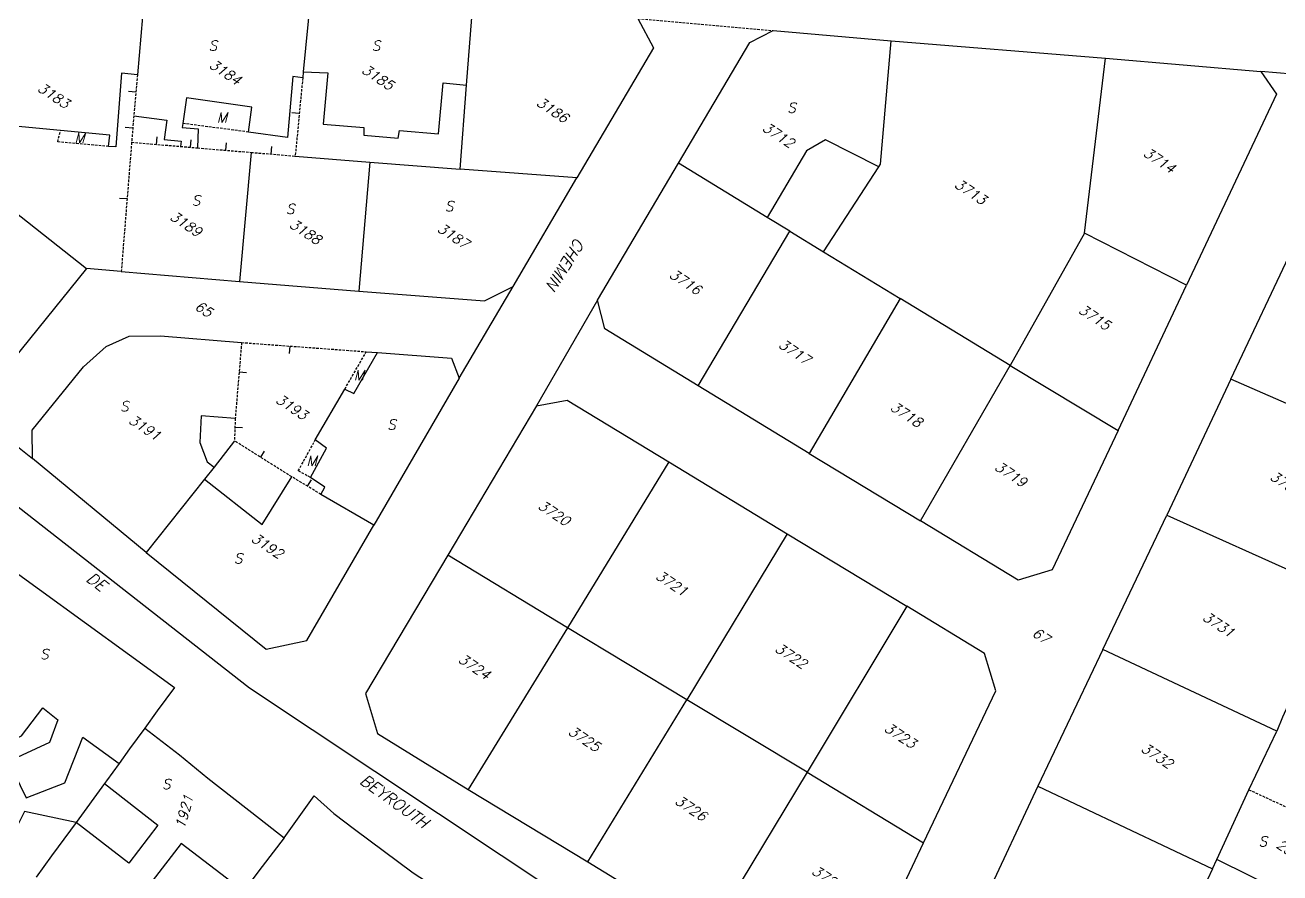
# Model space of a CAD drawing. Extents: x -334462 to -332769, y -29481 to -26664.
# Drawn here: x -333750.6 to -333625, y -28153.7 to -28068.9 of the extents above; entities that cross this region are included whole.
import ezdxf
from ezdxf.enums import TextEntityAlignment as Align

# ---------------------------------------------------------------- set-up
doc = ezdxf.new("R2010")
doc.units = 0
doc.header["$MEASUREMENT"] = 0
doc.linetypes.add('HIDDEN', pattern=[0.375, 0.25, -0.125])
for name, color, linetype in [('18', 7, 'CONTINUOUS'), ('DP$DIVIDING$LINE', 7, 'CONTINUOUS'), ('EASEMENT$BOUNDA$', 7, 'CONTINUOUS'), ('MAP$SHEET$BOUND$', 7, 'CONTINUOUS'), ('PARCEL$BOUNDARY', 7, 'CONTINUOUS'), ('PARCEL$NUMBER', 7, 'CONTINUOUS'), ('STREET$TEXT', 7, 'CONTINUOUS'), ('STRUC$$FOOTPRINT', 7, 'CONTINUOUS')]:
    doc.layers.add(name, color=color, linetype=linetype)
doc.styles.add('ITALICT', font='ITALICT', dxfattribs={"height": 0.2})

msp = doc.modelspace()

# ---------------------------------------------------------------- linework, layer by layer
at = {"layer": '18', "color": 1, "linetype": 'Continuous'}
for p, q in [((-333739.46, -28075.58), (-333740.21, -28075.51)), ((-333723.11, -28077.71), (-333723.86, -28077.64)), ((-333739.77, -28079.16), (-333740.52, -28079.1)), ((-333737.4, -28080.8), (-333737.34, -28080.05)), ((-333734.01, -28081.09), (-333733.94, -28080.34)), ((-333730.47, -28081.39), (-333730.41, -28080.64)), ((-333725.93, -28081.77), (-333725.87, -28081.02)), ((-333740.35, -28086.26), (-333741.09, -28086.2)), ((-333724.05, -28100.97), (-333724.11, -28101.72)), ((-333729.13, -28103.55), (-333728.38, -28103.61)), ((-333729.55, -28109.09), (-333728.8, -28109.12)), ((-333726.97, -28112.1), (-333726.6, -28111.49)), ((-333722.29, -28115), (-333721.9, -28114.35))]:
    msp.add_line(p, q, dxfattribs=at)
at = {"layer": 'DP$DIVIDING$LINE', "color": 30, "linetype": 'HIDDEN'}
msp.add_line((-333689.23, -28068.2), (-333675.69, -28069.42), dxfattribs=at)
at = {"layer": 'EASEMENT$BOUNDA$', "color": 3, "linetype": 'HIDDEN'}
for p, q in [((-333728.19, -28079.57), (-333734.76, -28078.7)), ((-333718.56, -28105.28), (-333716.41, -28101.54))]:
    msp.add_line(p, q, dxfattribs=at)
for points in [[(-333742.19, -28081.01), (-333747.29, -28080.55), (-333747.02, -28079.42)], [(-333721.99, -28114.12), (-333723.22, -28113.46), (-333721.51, -28110.37)]]:
    msp.add_lwpolyline(points, dxfattribs=at)
at = {"layer": 'MAP$SHEET$BOUND$', "color": 6, "linetype": 'Continuous'}
msp.add_lwpolyline([(-333818.59, -28064.36), (-333728.11, -28135.15), (-333671.47, -28172.8), (-333628.15, -28194.82)], dxfattribs=at)
at = {"layer": 'PARCEL$BOUNDARY', "color": 7, "linetype": 'Continuous'}
for p, q in [((-333738.48, -28064.14), (-333739.31, -28073.83)), ((-333721.94, -28065.52), (-333722.71, -28073.55)), ((-333706.38, -28074.89), (-333705.76, -28066.83)), ((-333675.69, -28069.42), (-333663.9, -28070.43)), ((-333663.9, -28070.43), (-333642.42, -28072.17)), ((-333644.54, -28089.67), (-333642.42, -28072.17)), ((-333642.42, -28072.17), (-333626.89, -28073.51)), ((-333722.71, -28073.55), (-333722.77, -28074.15)), ((-333616.54, -28074.36), (-333626.89, -28073.51)), ((-333707.03, -28083.27), (-333706.38, -28074.89)), ((-333727.93, -28081.6), (-333729.09, -28094.52)), ((-333723.52, -28081.97), (-333716.05, -28082.57)), ((-333716.05, -28082.57), (-333717.14, -28095.49)), ((-333716.05, -28082.57), (-333707.03, -28083.27)), ((-333693.26, -28096.39), (-333685.17, -28082.69)), ((-333676.3, -28088.11), (-333685.17, -28082.69)), ((-333670.66, -28091.56), (-333665.12, -28083.03)), ((-333695.34, -28084.16), (-333707.03, -28083.27)), ((-333701.72, -28095.03), (-333695.34, -28084.16)), ((-333674.04, -28089.49), (-333676.3, -28088.11)), ((-333683.21, -28104.96), (-333674.04, -28089.49)), ((-333674.04, -28089.49), (-333670.66, -28091.56)), ((-333644.54, -28089.67), (-333651.96, -28102.91)), ((-333634.33, -28094.87), (-333644.54, -28089.67)), ((-333670.66, -28091.56), (-333662.98, -28096.22)), ((-333629.88, -28104.3), (-333623.53, -28090.82)), ((-333744.4, -28093.21), (-333754.4, -28105.59)), ((-333740.93, -28093.53), (-333744.4, -28093.21)), ((-333740.93, -28093.53), (-333729.09, -28094.52)), ((-333729.09, -28094.52), (-333717.14, -28095.49)), ((-333707.1, -28104.19), (-333701.72, -28095.03)), ((-333641.18, -28109.42), (-333634.33, -28094.87)), ((-333693.26, -28096.39), (-333699.39, -28106.96)), ((-333662.98, -28096.22), (-333672.08, -28111.73)), ((-333651.96, -28102.91), (-333662.98, -28096.22)), ((-333716.41, -28101.54), (-333715.29, -28101.62)), ((-333660.95, -28118.47), (-333651.96, -28102.91)), ((-333651.96, -28102.91), (-333641.18, -28109.42)), ((-333707.1, -28104.19), (-333715.64, -28118.89)), ((-333629.88, -28104.3), (-333636.29, -28117.9)), ((-333612.57, -28111.89), (-333629.88, -28104.3)), ((-333672.08, -28111.73), (-333683.21, -28104.96)), ((-333757.4, -28106.15), (-333749.82, -28112.22)), ((-333699.39, -28106.96), (-333708.26, -28121.9)), ((-333729.6, -28110.47), (-333731.62, -28113.08)), ((-333672.08, -28111.73), (-333660.95, -28118.47)), ((-333738.43, -28121.61), (-333749.82, -28112.22)), ((-333731.62, -28113.08), (-333732.6, -28114.29)), ((-333686.12, -28112.55), (-333696.26, -28129.17)), ((-333686.12, -28112.55), (-333674.28, -28119.76)), ((-333732.6, -28114.29), (-333738.43, -28121.61)), ((-333715.64, -28118.89), (-333720.95, -28115.81)), ((-333642.71, -28131.34), (-333636.29, -28117.9)), ((-333636.29, -28117.9), (-333618.96, -28125.68)), ((-333674.28, -28119.76), (-333684.32, -28136.38)), ((-333674.28, -28119.76), (-333662.31, -28127)), ((-333696.26, -28129.17), (-333708.26, -28121.9)), ((-333662.31, -28127), (-333672.3, -28143.6)), ((-333696.26, -28129.17), (-333706.2, -28145.34)), ((-333684.32, -28136.38), (-333696.26, -28129.17)), ((-333642.71, -28131.34), (-333649.19, -28145)), ((-333625.29, -28139.51), (-333642.71, -28131.34)), ((-333694.23, -28152.58), (-333684.32, -28136.38)), ((-333672.3, -28143.6), (-333684.32, -28136.38)), ((-333628.08, -28145.38), (-333625.29, -28139.51)), ((-333672.3, -28143.6), (-333682.16, -28159.92)), ((-333672.3, -28143.6), (-333660.66, -28150.66)), ((-333742.59, -28144.74), (-333745.45, -28148.64)), ((-333706.2, -28145.34), (-333694.23, -28152.58)), ((-333649.19, -28145), (-333655.58, -28158.59)), ((-333649.19, -28145), (-333631.72, -28153.26)), ((-333631.31, -28152.35), (-333628.08, -28145.38)), ((-333694.23, -28152.58), (-333682.16, -28159.92)), ((-333631.72, -28153.26), (-333634.54, -28159.21)), ((-333631.72, -28153.26), (-333631.31, -28152.35)), ((-333624.69, -28155.6), (-333631.31, -28152.35))]:
    msp.add_line(p, q, dxfattribs=at)
at = {"layer": 'PARCEL$BOUNDARY', "color": 2, "linetype": 'HIDDEN'}
for p, q in [((-333739.31, -28073.83), (-333739.67, -28077.94)), ((-333722.77, -28074.15), (-333723.52, -28081.97)), ((-333739.67, -28077.94), (-333739.89, -28080.59)), ((-333739.89, -28080.59), (-333740.93, -28093.53)), ((-333739.89, -28080.59), (-333735, -28081)), ((-333735, -28081), (-333733.3, -28081.15)), ((-333733.3, -28081.15), (-333727.93, -28081.6)), ((-333727.93, -28081.6), (-333723.52, -28081.97)), ((-333728.89, -28100.62), (-333729.52, -28108.21)), ((-333728.89, -28100.62), (-333716.41, -28101.54)), ((-333729.52, -28108.21), (-333729.6, -28110.47)), ((-333723.87, -28114.04), (-333729.6, -28110.47)), ((-333720.95, -28115.81), (-333723.87, -28114.04)), ((-333615.91, -28150.98), (-333628.08, -28145.38))]:
    msp.add_line(p, q, dxfattribs=at)
at = {"layer": 'PARCEL$BOUNDARY', "color": 7, "linetype": 'Continuous'}
for points in [[(-333689.23, -28068.2), (-333687.68, -28071.15), (-333695.34, -28084.16)], [(-333685.17, -28082.69), (-333678.02, -28070.61), (-333675.69, -28069.42)], [(-333665.12, -28083.03), (-333664.96, -28082.79), (-333663.9, -28070.43)], [(-333626.89, -28073.51), (-333625.32, -28075.77), (-333634.33, -28094.87)], [(-333717.14, -28095.49), (-333704.59, -28096.46), (-333701.72, -28095.03)], [(-333683.21, -28104.96), (-333692.52, -28099.24), (-333693.26, -28096.39)], [(-333749.82, -28112.22), (-333749.83, -28109.4), (-333744.69, -28103.04), (-333742.45, -28101.03), (-333740.12, -28100), (-333737.01, -28099.95), (-333728.89, -28100.62)], [(-333715.29, -28101.62), (-333707.89, -28102.19), (-333707.1, -28104.19)], [(-333699.39, -28106.96), (-333696.3, -28106.39), (-333686.12, -28112.55)], [(-333641.18, -28109.42), (-333647.78, -28123.36), (-333651.19, -28124.41), (-333660.95, -28118.47)], [(-333738.43, -28121.61), (-333726.42, -28131.28), (-333722.36, -28130.43), (-333715.64, -28118.89)], [(-333754.01, -28121.8), (-333753.63, -28122.05), (-333735.6, -28135.12), (-333737.33, -28137.46), (-333738.56, -28139.2)], [(-333708.26, -28121.9), (-333716.47, -28135.73), (-333715.3, -28139.73), (-333706.2, -28145.34)], [(-333660.66, -28150.66), (-333653.41, -28135.46), (-333654.53, -28131.74), (-333662.31, -28127)], [(-333624.18, -28136.93), (-333624.72, -28138.1), (-333625.29, -28139.51)], [(-333738.56, -28139.2), (-333740.09, -28141.28), (-333741.14, -28142.72)], [(-333738.56, -28139.2), (-333735.11, -28141.88), (-333732.26, -28144.2), (-333727.11, -28148.24), (-333724.64, -28150.17)], [(-333741.14, -28142.72), (-333742.39, -28144.46), (-333742.59, -28144.74)], [(-333724.64, -28150.17), (-333721.61, -28145.97), (-333719.67, -28147.74), (-333717.58, -28149.32), (-333711.71, -28153.67), (-333709.72, -28154.96)], [(-333745.45, -28148.64), (-333746.02, -28149.42), (-333747.9, -28151.96), (-333749.45, -28154.1)], [(-333724.64, -28150.17), (-333726.83, -28153.05), (-333728.69, -28155.49)], [(-333671.39, -28166.49), (-333667.57, -28165.39), (-333660.66, -28150.66)]]:
    msp.add_lwpolyline(points, dxfattribs=at)
at = {"layer": 'STRUC$$FOOTPRINT', "color": 1, "linetype": 'Continuous'}
msp.add_line((-333721.51, -28110.37), (-333718.56, -28105.28), dxfattribs=at)
for points in [[(-333739.31, -28073.83), (-333740.89, -28073.67), (-333741.47, -28081.03), (-333742.19, -28081.01)], [(-333722.77, -28074.15), (-333723.75, -28074.02), (-333724.3, -28080.12), (-333728.19, -28079.57)], [(-333722.71, -28073.55), (-333720.26, -28073.65), (-333720.72, -28078.78), (-333716.64, -28079.11), (-333716.66, -28079.88), (-333713.21, -28080.19), (-333713.1, -28079.4), (-333709.17, -28079.73), (-333708.7, -28074.65), (-333706.38, -28074.89)], [(-333728.19, -28079.57), (-333727.86, -28077.07), (-333734.4, -28076.15), (-333734.76, -28078.7)], [(-333739.67, -28077.94), (-333736.37, -28078.37), (-333736.64, -28080.3), (-333734.94, -28080.47), (-333735, -28081)], [(-333747.02, -28079.42), (-333754.78, -28078.69), (-333755.66, -28084.96), (-333754.65, -28085.15), (-333744.4, -28093.21)], [(-333742.19, -28081.01), (-333742.07, -28079.89), (-333747.02, -28079.42)], [(-333734.76, -28078.7), (-333734.82, -28079.11), (-333733.22, -28079.24), (-333733.3, -28081.15)], [(-333665.12, -28083.03), (-333670.47, -28080.35), (-333672.37, -28081.45), (-333676.3, -28088.11)], [(-333718.56, -28105.28), (-333717.64, -28105.72), (-333715.29, -28101.62)], [(-333729.52, -28108.21), (-333732.92, -28107.95), (-333733.05, -28110.62), (-333732.34, -28112.57), (-333731.62, -28113.08)], [(-333721.99, -28114.12), (-333720.38, -28111.18), (-333721.51, -28110.37)], [(-333732.6, -28114.29), (-333726.82, -28118.82), (-333723.87, -28114.04)], [(-333720.95, -28115.81), (-333720.55, -28115.08), (-333721.99, -28114.12)], [(-333754.01, -28121.8), (-333759.86, -28130.4), (-333755.69, -28133.58), (-333757.13, -28135.71), (-333757.89, -28135.63), (-333762.74, -28133.66), (-333762.97, -28137.83), (-333754.48, -28141.85), (-333750.91, -28139.96), (-333748.79, -28137.15), (-333747.27, -28138.36), (-333748.11, -28140.64), (-333752.2, -28142.54), (-333750.46, -28146.18), (-333746.59, -28144.66), (-333744.77, -28140.11), (-333741.14, -28142.72)], [(-333745.45, -28148.64), (-333750.61, -28147.55), (-333755.77, -28157.79), (-333758.95, -28159.01), (-333772.15, -28153.77), (-333772.3, -28150.35), (-333771.01, -28146.26), (-333771.01, -28141.25), (-333773.06, -28140.34), (-333785.58, -28170.49)], [(-333742.59, -28144.74), (-333737.27, -28148.91), (-333740.17, -28152.71), (-333745.45, -28148.64)], [(-333728.69, -28155.49), (-333734.92, -28150.74), (-333737.82, -28154.49), (-333731.62, -28159.31)]]:
    msp.add_lwpolyline(points, dxfattribs=at)

# ---------------------------------------------------------------- texts
at = {"layer": 'EASEMENT$BOUNDA$', "color": 3, "linetype": 'Continuous', "style": 'ITALICT'}
for p in [(-333730.85, -28078.1), (-333745.1, -28080.15), (-333717.14, -28103.87), (-333721.87, -28112.47)]:
    msp.add_text('M', height=1, dxfattribs=at).set_placement(p, align=Align.MIDDLE)
at = {"layer": 'PARCEL$NUMBER', "color": 7, "linetype": 'Continuous', "style": 'ITALICT'}
for s, rotation, p in [('3184', 326.646, (-333730.52, -28073.57)), ('3185', 326.646, (-333715.25, -28074.08)), ('3183', 326.646, (-333747.69, -28075.91)), ('3186', 326.646, (-333697.77, -28077.35)), ('3712', 326.646, (-333675.17, -28079.86)), ('3714', 326.646, (-333637.05, -28082.39)), ('3713', 326.646, (-333655.94, -28085.53)), ('3189', 326.646, (-333734.46, -28088.75)), ('3188', 326.646, (-333722.49, -28089.53)), ('3187', 326.646, (-333707.7, -28089.95)), ('3716', 326.646, (-333684.47, -28094.55)), ('65', 326.646, (-333732.67, -28097.27)), ('3715', 326.646, (-333643.53, -28098.09)), ('3717', 326.646, (-333673.54, -28101.55)), ('3193', 326.646, (-333723.87, -28107.06)), ('3718', 326.646, (-333662.36, -28107.81)), ('3191', 326.646, (-333738.57, -28109.13)), ('3719', 326.646, (-333651.91, -28113.79)), ('3730', 326.646, (-333624.38, -28114.76)), ('3720', 326.646, (-333697.62, -28117.67)), ('3192', 326.646, (-333726.31, -28120.95)), ('3721', 326.646, (-333685.84, -28124.7)), ('3731', 326.646, (-333631.12, -28128.83)), ('67', 326.646, (-333648.88, -28129.95)), ('3722', 326.646, (-333673.9, -28131.96)), ('3724', 326.646, (-333705.6, -28133.04)), ('3725', 326.646, (-333694.59, -28140.26)), ('3723', 326.646, (-333662.97, -28139.93)), ('3732', 326.646, (-333637.28, -28141.95)), ('1921', 74.1686, (-333734.63, -28147.56)), ('3726', 326.646, (-333683.92, -28147.2)), ('2314', 326.646, (-333623.74, -28151.6)), ('3727', 326.646, (-333670.23, -28154.22))]:
    msp.add_text(s, height=1, rotation=rotation, dxfattribs=at).set_placement(p, align=Align.MIDDLE)
at = {"layer": 'STREET$TEXT', "color": 7, "linetype": 'Continuous', "style": 'ITALICT'}
for s, rotation, p in [('CHEMIN', 238.0022, (-333695.42, -28090.01)), ('DE', 323.1415, (-333744.54, -28124.4)), ('BEYROUTH', 324.3605, (-333717.16, -28144.65))]:
    msp.add_text(s, height=1.15, rotation=rotation, dxfattribs=at).set_placement(p)
at = {"layer": 'STRUC$$FOOTPRINT', "color": 1, "linetype": 'Continuous', "style": 'ITALICT'}
for p in [(-333731.76, -28070.91), (-333715.44, -28070.91), (-333673.85, -28077.13), (-333733.45, -28086.41), (-333724.02, -28087.26), (-333708.12, -28086.98), (-333740.62, -28106.99), (-333713.89, -28108.82), (-333729.22, -28122.21), (-333748.63, -28131.79), (-333736.42, -28144.79), (-333626.69, -28150.53)]:
    msp.add_text('S', height=1, dxfattribs=at).set_placement(p, align=Align.MIDDLE)

doc.saveas('drawing.dxf')
